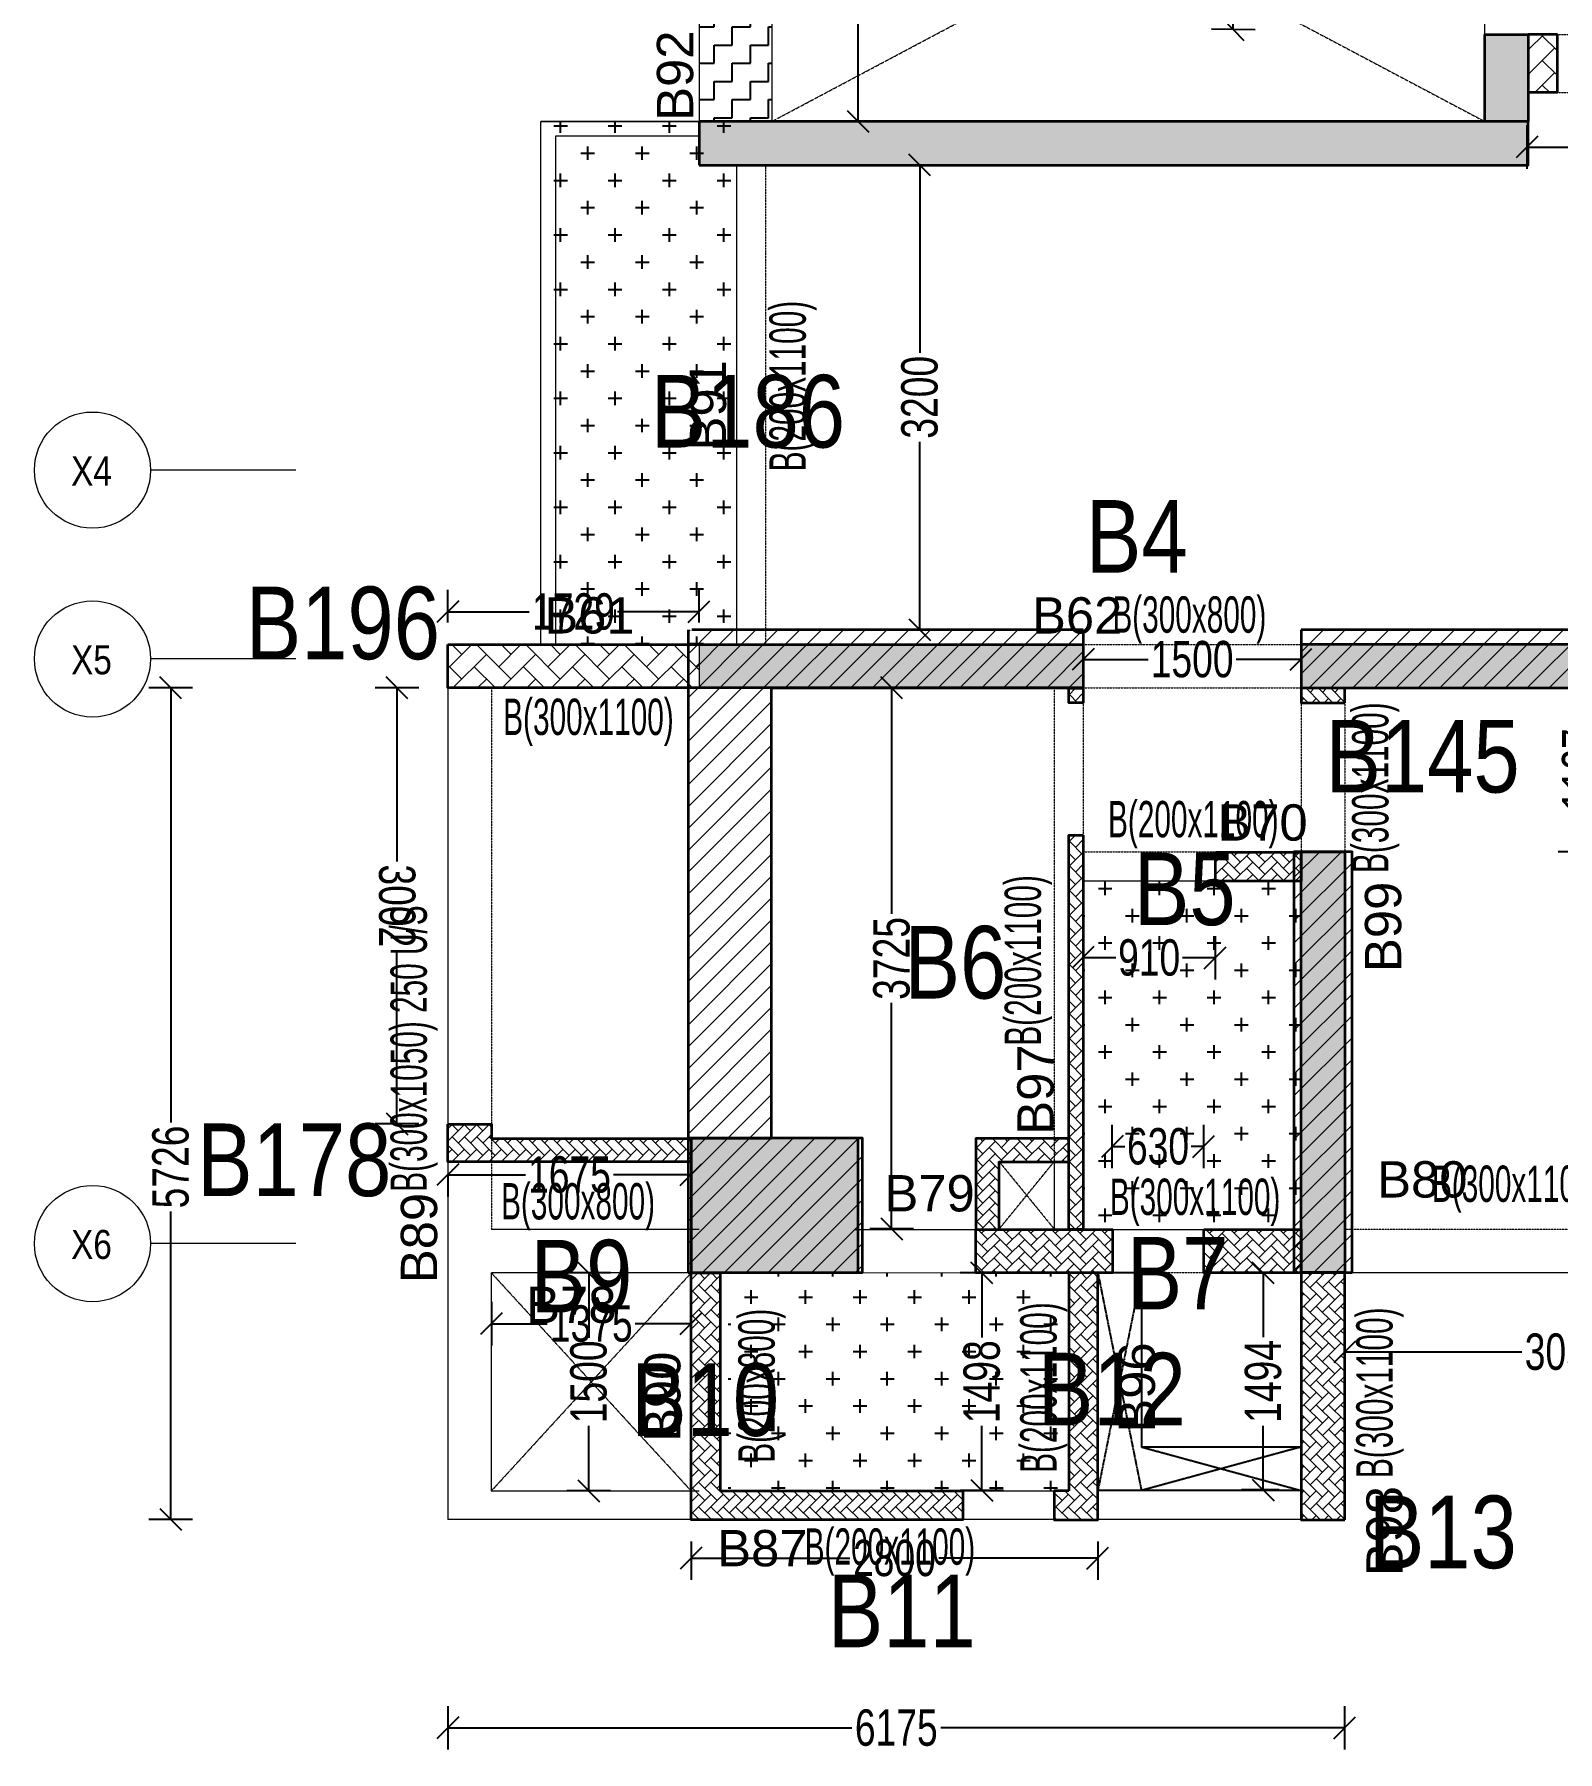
# Model space of a CAD drawing. Header units: millimetres. Extents: x 35 to 69480, y 49 to 28875.
# Drawn here: x 35 to 10524, y 49 to 11872 of the extents above; entities that cross this region are included whole.
import ezdxf
from ezdxf.enums import TextEntityAlignment as Align

# ---------------------------------------------------------------- set-up
doc = ezdxf.new("R2010")
doc.units = ezdxf.units.MM
doc.linetypes.add('Grid Line', pattern=[2222.5, 1270, -317.5, 317.5, -317.5])
doc.linetypes.add('HIDDEN', pattern=[0.375, 0.25, -0.125])
for name, color, linetype, lineweight in [('A-GRIDS', 8, 'Continuous', 9), ('A-HIDD-ABVE', 8, 'HIDDEN', 20), ('S-BEAM', 7, 'Continuous', 18), ('S-BEAM-IDEN', 2, 'Continuous', 9), ('S-COL HATCH', 9, 'Continuous', 0), ('S-COLS', 5, 'Continuous', 35), ('S-GRIDS', 8, 'Continuous', 9), ('S-WALL', 4, 'Continuous', 18)]:
    doc.layers.add(name, color=color, linetype=linetype, lineweight=lineweight)
for name, color, linetype in [('Abhinav working', 6, 'Continuous'), ('Beam Nos', 7, 'Continuous'), ('CUTOUT', 4, 'Continuous'), ('SUNK SLAB', 8, 'Continuous')]:
    doc.layers.add(name, color=color, linetype=linetype)
doc.styles.add('Arial Narrow', font='ARIALN.TTF', dxfattribs={"height": 400})
doc.styles.add('Dim.s & Anno.(Misc.)', font='ARIALN.TTF')
doc.styles.add('SC-BBS1', font='SansSerif')
doc.styles.add('SOBHA', font='swisscl.ttf')
doc.styles.add('Swis721 LtCn BT', font='swisscl.ttf', dxfattribs={"width": 0.9, "height": 233.355162})
doc.dimstyles.new('S-100', dxfattribs={"dimscale": 100, "dimtxt": 2.5, "dimasz": 1.5, "dimexe": 1.5, "dimexo": 1.5, "dimgap": 0.1, "dimtad": 0, "dimdec": 0, "dimrnd": 0.0005, "dimzin": 0, "dimdsep": 46, "dimtxsty": 'SOBHA', "dimblk": 'OBLIQUE', "dimcen": 0.09, "dimclrd": 8, "dimclre": 8, "dimclrt": 6, "dimadec": 0, "dimazin": 0, "dimtfac": 1, "dimtdec": 0, "dimtofl": 0, "dimtmove": 0, "dimatfit": 3, "dimfxl": 1.5, "dimfxlon": 1, "dimtolj": 1, "dimtzin": 0, "dimlwd": -1, "dimlwe": -1, "dimarcsym": 0})
pattern_1 = [(0, (-31349576.24, 21119803.65), (187.5, 187.5), [93.75, -281.25]), (90, (-31349529.36, 21119756.77), (-187.5, 187.5), [93.75, -281.25])]
pattern_2 = [(45, (-31682274.25, 21473233.52), (-75.1300955, 75.1300955), [])]
pattern_3 = [(315, (-31087328.895, 20696487.89), (84.85281374, -1e-14), [180, -60]), (45, (-31087286.47, 20696445.46), (84.85281374, -2e-14), [180, -60])]

# ---------------------------------------------------------------- blocks, each defined once
blk = doc.blocks.new('A$Cbe320e20')
at = {"layer": 'S-COL HATCH', "transparency": 33554687}
h = blk.add_hatch(color=256, dxfattribs=at)
h.dxf.hatch_style = 1
h.paths.add_polyline_path([(-2086, 2800), (-2385, 2800), (-2385, 2200), (-2086, 2200)])
at = {"layer": 'S-COL HATCH'}
h = blk.add_hatch(dxfattribs=at)
h.set_pattern_fill('AR-HBONE', color=256, scale=30)
h.set_pattern_definition([(45, (-31618808, 20746156.34), (0, 169.7056275), [360, -120]), (135, (-31618723.15, 20746241.2), (1e-14, 169.7056275), [360, -120])])
h.paths.add_polyline_path([(-1885, 2400), (-1885, 2800), (-2085, 2800), (-2085, 2400)])
at = {"layer": 'S-COL HATCH', "transparency": 33554687}
h = blk.add_hatch(color=256, dxfattribs=at)
h.dxf.hatch_style = 1
h.paths.add_polyline_path([(-7796, 2200), (-7796, 1900), (-2086, 1900), (-2086, 2200)])
h = blk.add_hatch(dxfattribs=at)
h.set_pattern_fill('ANSI31', color=256, scale=850)
h.set_pattern_definition(pattern_2)
h.paths.add_polyline_path([(-5150, -1299), (-7296, -1299), (-7296, -1303), (-7871, -1303), (-7871, -4800), (-7296, -4800), (-7296, -1699), (-5150, -1699)])
h = blk.add_hatch(dxfattribs=at)
h.set_pattern_fill('ANSI31', color=256, scale=850)
h.set_pattern_definition(pattern_2)
h.paths.add_polyline_path([(100, -1299), (-3650, -1299), (-3650, -1699), (-300, -1699), (-300, -5724), (100, -5724)])
at = {"layer": 'S-COL HATCH'}
h = blk.add_hatch(dxfattribs=at)
h.set_pattern_fill('AR-HBONE', color=256, scale=30)
h.set_pattern_definition([(45, (-31802317.5, 20729084.55), (0, 169.7056275), [360, -120]), (135, (-31802232.65, 20729169.4), (1e-14, 169.7056275), [360, -120])])
h.paths.add_polyline_path([(-7796, -1400), (-9525, -1400), (-9525, -1700), (-7796, -1700)])
at = {"layer": 'S-COL HATCH', "transparency": 33554687}
h = blk.add_hatch(color=256, dxfattribs=at)
h.dxf.hatch_style = 1
h.paths.add_polyline_path([(-5150, -1400), (-7796, -1400), (-7796, -1700), (-5150, -1700)])
h = blk.add_hatch(color=256, dxfattribs=at)
h.dxf.hatch_style = 1
h.paths.add_polyline_path([(0, -1400), (-3650, -1400), (-3650, -1700), (-300, -1700), (-300, -5725), (0, -5725)])
h = blk.add_hatch(dxfattribs=at)
h.set_pattern_fill('ANSI31', color=256, scale=850)
h.set_pattern_definition(pattern_2)
h.paths.add_polyline_path([(-3300, -2827), (-3696, -2827), (-3696, -5724), (-3300, -5724)])
h = blk.add_hatch(color=256, dxfattribs=at)
h.dxf.hatch_style = 1
h.paths.add_polyline_path([(-3350, -2827), (-3650, -2827), (-3650, -5725), (-3350, -5725)])
h = blk.add_hatch(dxfattribs=at)
h.set_pattern_fill('ANSI31', color=256, scale=850)
h.set_pattern_definition(pattern_2)
h.paths.add_polyline_path([(-7871, -4800), (-7871, -5724), (-6671, -5724), (-6671, -4800)])
h = blk.add_hatch(color=256, dxfattribs=at)
h.dxf.hatch_style = 1
h.paths.add_polyline_path([(-6700, -4800), (-7850, -4800), (-7850, -5725), (-6700, -5725)])
blk.add_line((-7796, -1400), (-7796, -1700), dxfattribs=at)
at = {"layer": 'S-COLS'}
for p, q in [((-1885, 2800), (-2086, 2800)), ((-1885, 2400), (-1885, 2800)), ((-1885, 2400), (-2086, 2400)), ((-5150, -1299), (-5150, -1699)), ((-3650, -1299), (-3650, -1699)), ((0, -1400), (-3650, -1400)), ((-3650, -1400), (-3650, -1700)), ((-3650, -1700), (-300, -1700)), ((-3700, -5724), (-3300, -5724))]:
    blk.add_line(p, q, dxfattribs=at)
at = {"layer": 'S-COLS', "color": 5}
blk.add_lwpolyline([(-2385, 2800), (-2086, 2800), (-2086, 2200), (-2385, 2200)], close=True, dxfattribs=at)
at = {"layer": 'S-COLS'}
for points in [[(-7796, 1900), (-2086, 1900), (-2086, 2200), (-7796, 2200)], [(-7850, -5725), (-6700, -5725), (-6700, -4800), (-7850, -4800)]]:
    blk.add_lwpolyline(points, close=True, dxfattribs=at)
for points in [[(-7871, -1299), (-7871, -4800), (-7296, -4800), (-7296, -1699), (-5150, -1699)], [(-5150, -1299), (-7846, -1299)], [(100, -5724), (100, -1299), (-3650, -1299)], [(-3650, -1699), (-300, -1699), (-300, -5724)], [(-3300, -5724), (-3300, -2827), (-3700, -2827), (-3700, -5724)]]:
    blk.add_lwpolyline(points, dxfattribs=at)
at = {"layer": 'S-COLS', "elevation": 0}
for points in [[(-9525, -1400), (-5150, -1400), (-5150, -1700), (-9525, -1700)], [(-3650, -2827), (-3350, -2827), (-3350, -5725), (-3650, -5725)], [(-7871, -5724), (-6671, -5724), (-6671, -4800), (-7871, -4800)]]:
    blk.add_lwpolyline(points, close=True, dxfattribs=at)
at = {"layer": 'S-WALL', "color": 7}
for p, q in [((-8885, 2200), (-7795, 2200)), ((-8885, -1400), (-8885, 2200)), ((-7795, 2100), (-8785, 2100)), ((-8785, 2100), (-8785, -1400))]:
    blk.add_line(p, q, dxfattribs=at)
blk = doc.blocks.new('A$C71ba3947')
at = {"layer": 'CUTOUT', "color": 8, "linetype": 'HIDDEN'}
for p, q in [((-4750, -5725), (-5050, -7225)), ((-5050, -5725), (-4750, -7225)), ((-4750, -6925), (-3650, -7225)), ((-3650, -6925), (-4750, -7225))]:
    blk.add_line(p, q, dxfattribs=at)
at = {"layer": 'CUTOUT'}
blk.add_lwpolyline([(-5050, -5725), (-4750, -5725), (-4750, -6925), (-3650, -6925), (-3650, -7225), (-5050, -7225), (-5050, -5725)], dxfattribs=at)
blk = doc.blocks.new('Grid - Type 1 Structural-6743905-11TH FLOOR LVL')
at = {"layer": 'A-GRIDS'}
blk.add_circle((0, 0), 4, dxfattribs=at)
blk = doc.blocks.new('A$Cf2260b48')
at = {"layer": 'S-GRIDS', "linetype": 'Grid Line'}
for p, q in [((-10572, -200), (-11572, -200)), ((-10572, -1500), (-11572, -1500)), ((-10572, -5525), (-11572, -5525))]:
    blk.add_line(p, q, dxfattribs=at)
at = {"layer": 'A-GRIDS', "xscale": 99.99999999999991, "yscale": 99.99999999999991, "zscale": 99.99999999999991, "rotation": 89.99999999999982}
for p in [(-11972, -200), (-11972, -1500), (-11972, -5525)]:
    blk.add_blockref('Grid - Type 1 Structural-6743905-11TH FLOOR LVL', p, dxfattribs=at)
at = {"layer": 'A-GRIDS', "lineweight": 18, "char_height": 200, "width": 352.74, "attachment_point": 1, "style": 'Arial Narrow'}
for s, insert in [('X4', (-12119, -106)), ('X5', (-12119, -1406)), ('X6', (-12119, -5431))]:
    blk.add_mtext(s, dxfattribs=dict(at, insert=insert))
blk = doc.blocks.new('_OBLIQUE')
at = {"color": 0, "linetype": 'ByBlock'}
blk.add_line((-0.5, -0.5), (0.5, 0.5), dxfattribs=at)
blk = doc.blocks.new('*D316')
at = {"layer": 'Abhinav working', "color": 8, "transparency": 16777216}
for p, q in [((8480, 13902), (8180, 13908)), ((8330, 13905), (8317, 13212)), ((8290, 11905), (8304, 12599)), ((8440, 11902), (8140, 11908))]:
    blk.add_line(p, q, dxfattribs=at)
at = {"layer": 'Defpoints', "color": 0, "transparency": 16777216}
for p in [(8330, 13905), (9962, 13873, 0), (9922, 11873)]:
    blk.add_point(p, dxfattribs=at)
at = {"layer": 'Abhinav working', "color": 8, "transparency": 16777216, "xscale": 150, "yscale": 150, "zscale": 150}
for p, rotation in [((8330, 13905), 88.85422830364556), ((8290, 11905), 268.8542283036456)]:
    blk.add_blockref('_OBLIQUE', p, dxfattribs=dict(at, rotation=rotation))
at = {"layer": 'Abhinav working', "color": 6, "transparency": 16777216, "insert": (8310, 12905), "char_height": 250, "attachment_point": 5, "rotation": 88.8542, "style": 'SOBHA'}
blk.add_mtext('\\A1;2000', dxfattribs=at)
blk = doc.blocks.new('*D317')
at = {"layer": 'Abhinav working', "color": 8, "transparency": 16777216}
for p, q in [((10312, 11246), (10312, 10946)), ((12007, 11246), (12007, 10946)), ((10312, 11096), (10856, 11096)), ((12007, 11096), (11463, 11096))]:
    blk.add_line(p, q, dxfattribs=at)
at = {"layer": 'Defpoints', "color": 0, "transparency": 16777216}
for p in [(10312, 11473), (12007, 11473), (12007, 11096)]:
    blk.add_point(p, dxfattribs=at)
at = {"layer": 'Abhinav working', "color": 8, "transparency": 16777216, "xscale": 150, "yscale": 150, "zscale": 150, "rotation": 180}
blk.add_blockref('_OBLIQUE', (10312, 11096), dxfattribs=at)
at = {"layer": 'Abhinav working', "color": 8, "transparency": 16777216, "xscale": 150, "yscale": 150, "zscale": 150}
blk.add_blockref('_OBLIQUE', (12007, 11096), dxfattribs=at)
at = {"layer": 'Abhinav working', "color": 6, "transparency": 16777216, "insert": (11160, 11096), "char_height": 250, "attachment_point": 5, "style": 'SOBHA'}
blk.add_mtext('\\A1;1696', dxfattribs=at)
blk = doc.blocks.new('*D318')
at = {"layer": 'Abhinav working', "color": 8, "transparency": 16777216}
for p, q in [((10528, 7373), (10828, 7373)), ((10678, 7373), (10678, 7112)), ((10678, 6245), (10678, 6506)), ((10528, 6245), (10828, 6245))]:
    blk.add_line(p, q, dxfattribs=at)
at = {"layer": 'Defpoints', "color": 0, "transparency": 16777216}
for p in [(9107, 7373), (9107, 6245), (10678, 6245)]:
    blk.add_point(p, dxfattribs=at)
at = {"layer": 'Abhinav working', "color": 8, "transparency": 16777216, "xscale": 150, "yscale": 150, "zscale": 150}
for p, rotation in [((10678, 7373), 90), ((10678, 6245), 270)]:
    blk.add_blockref('_OBLIQUE', p, dxfattribs=dict(at, rotation=rotation))
at = {"layer": 'Abhinav working', "color": 6, "transparency": 16777216, "insert": (10678, 6809), "char_height": 250, "attachment_point": 5, "rotation": 90, "style": 'SOBHA'}
blk.add_mtext('\\A1;1127', dxfattribs=at)
blk = doc.blocks.new('*D336')
at = {"layer": 'Abhinav working', "color": 8, "transparency": 16777216}
for p, q in [((5981, 10973), (6281, 10973)), ((6131, 10973), (6131, 9680)), ((6131, 7773), (6131, 9066)), ((5981, 7773), (6281, 7773))]:
    blk.add_line(p, q, dxfattribs=at)
at = {"layer": 'Defpoints', "color": 0, "transparency": 16777216}
for p in [(5112, 10973, 0), (6131, 10973), (5112, 7773)]:
    blk.add_point(p, dxfattribs=at)
at = {"layer": 'Abhinav working', "color": 8, "transparency": 16777216, "xscale": 150, "yscale": 150, "zscale": 150}
for p, rotation in [((6131, 10973), 90), ((6131, 7773), 270)]:
    blk.add_blockref('_OBLIQUE', p, dxfattribs=dict(at, rotation=rotation))
at = {"layer": 'Abhinav working', "color": 6, "transparency": 16777216, "insert": (6131, 9373), "char_height": 250, "attachment_point": 5, "rotation": 90, "style": 'SOBHA'}
blk.add_mtext('\\A1;3200', dxfattribs=at)
blk = doc.blocks.new('*D264')
at = {"layer": 'Abhinav working', "color": 8, "transparency": 16777216}
for p, q in [((5557, 13873), (5857, 13873)), ((5707, 13873), (5707, 12879)), ((5707, 11273), (5707, 12266)), ((5557, 11273), (5857, 11273))]:
    blk.add_line(p, q, dxfattribs=at)
at = {"layer": 'Defpoints', "color": 0, "transparency": 16777216}
for p in [(4612, 13873), (4612, 11273), (5707, 11273)]:
    blk.add_point(p, dxfattribs=at)
at = {"layer": 'Abhinav working', "color": 8, "transparency": 16777216, "xscale": 150, "yscale": 150, "zscale": 150}
for p, rotation in [((5707, 13873), 90), ((5707, 11273), 270)]:
    blk.add_blockref('_OBLIQUE', p, dxfattribs=dict(at, rotation=rotation))
at = {"layer": 'Abhinav working', "color": 6, "transparency": 16777216, "insert": (5707, 12573), "char_height": 250, "attachment_point": 5, "rotation": 90, "style": 'SOBHA'}
blk.add_mtext('\\A1;2600', dxfattribs=at)
blk = doc.blocks.new('*D265')
at = {"layer": 'Abhinav working', "color": 8, "transparency": 16777216}
for p, q in [((2882, 7823), (2882, 8047)), ((4612, 7823), (4612, 8047)), ((2882, 7897), (3443, 7897)), ((4612, 7897), (4051, 7897))]:
    blk.add_line(p, q, dxfattribs=at)
at = {"layer": 'Defpoints', "color": 0, "transparency": 16777216}
for p in [(4612, 7897), (2882, 7673), (4612, 7673)]:
    blk.add_point(p, dxfattribs=at)
at = {"layer": 'Abhinav working', "color": 8, "transparency": 16777216, "xscale": 150, "yscale": 150, "zscale": 150, "rotation": 180}
blk.add_blockref('_OBLIQUE', (2882, 7897), dxfattribs=at)
at = {"layer": 'Abhinav working', "color": 8, "transparency": 16777216, "xscale": 150, "yscale": 150, "zscale": 150}
blk.add_blockref('_OBLIQUE', (4612, 7897), dxfattribs=at)
at = {"layer": 'Abhinav working', "color": 6, "transparency": 16777216, "insert": (3747, 7897), "char_height": 250, "attachment_point": 5, "style": 'SOBHA'}
blk.add_mtext('\\A1;1729', dxfattribs=at)
blk = doc.blocks.new('*D266')
at = {"layer": 'Abhinav working', "color": 8, "transparency": 16777216}
for p, q in [((1124, 7373), (824, 7373)), ((974, 7373), (974, 4381)), ((974, 1648), (974, 3767)), ((1124, 1648), (824, 1648))]:
    blk.add_line(p, q, dxfattribs=at)
at = {"layer": 'Defpoints', "color": 0, "transparency": 16777216}
for p in [(974, 7373), (2882, 7373), (2882, 1648)]:
    blk.add_point(p, dxfattribs=at)
at = {"layer": 'Abhinav working', "color": 8, "transparency": 16777216, "xscale": 150, "yscale": 150, "zscale": 150}
for p, rotation in [((974, 7373), 90), ((974, 1648), 270)]:
    blk.add_blockref('_OBLIQUE', p, dxfattribs=dict(at, rotation=rotation))
at = {"layer": 'Abhinav working', "color": 6, "transparency": 16777216, "insert": (974, 4074), "char_height": 250, "attachment_point": 5, "rotation": 90, "style": 'SOBHA'}
blk.add_mtext('\\A1;5726', dxfattribs=at)
blk = doc.blocks.new('*D271')
at = {"layer": 'Abhinav working', "color": 8, "transparency": 16777216}
for p, q in [((7257, 7569), (7257, 7419)), ((7257, 7569), (7704, 7569)), ((8757, 7569), (8311, 7569)), ((8757, 7569), (8757, 7419))]:
    blk.add_line(p, q, dxfattribs=at)
at = {"layer": 'Defpoints', "color": 0, "transparency": 16777216}
for p in [(7257, 7672), (8757, 7673), (8757, 7569)]:
    blk.add_point(p, dxfattribs=at)
at = {"layer": 'Abhinav working', "color": 8, "transparency": 16777216, "xscale": 150, "yscale": 150, "zscale": 150}
for p, rotation in [((7257, 7569), 180.0149750288731), ((8757, 7569), 0.0149750288732046)]:
    blk.add_blockref('_OBLIQUE', p, dxfattribs=dict(at, rotation=rotation))
at = {"layer": 'Abhinav working', "color": 6, "transparency": 16777216, "insert": (8007, 7569), "char_height": 250, "attachment_point": 5, "rotation": 0.015, "style": 'SOBHA'}
blk.add_mtext('\\A1;1500', dxfattribs=at)
blk = doc.blocks.new('*D272')
at = {"layer": 'Abhinav working', "color": 8, "transparency": 16777216}
for p, q in [((7256, 5667), (7255, 5367)), ((8166, 5664), (8165, 5364)), ((7256, 5517), (7482, 5516)), ((8166, 5514), (7940, 5515))]:
    blk.add_line(p, q, dxfattribs=at)
at = {"layer": 'Defpoints', "color": 0, "transparency": 16777216}
for p in [(7257, 6245), (8167, 6243), (8166, 5514)]:
    blk.add_point(p, dxfattribs=at)
at = {"layer": 'Abhinav working', "color": 8, "transparency": 16777216, "xscale": 150, "yscale": 150, "zscale": 150}
for p, rotation in [((7256, 5517), 179.8621169820279), ((8166, 5514), 359.8621169820279)]:
    blk.add_blockref('_OBLIQUE', p, dxfattribs=dict(at, rotation=rotation))
at = {"layer": 'Abhinav working', "color": 6, "transparency": 16777216, "insert": (7711, 5515), "char_height": 250, "attachment_point": 5, "rotation": 359.8621, "style": 'SOBHA'}
blk.add_mtext('\\A1;910', dxfattribs=at)
blk = doc.blocks.new('*D273')
at = {"layer": 'Abhinav working', "color": 8, "transparency": 16777216}
for p, q in [((6088, 7373), (5788, 7373)), ((5938, 7373), (5938, 5817)), ((5938, 3648), (5938, 5204)), ((6088, 3648), (5788, 3648))]:
    blk.add_line(p, q, dxfattribs=at)
at = {"layer": 'Defpoints', "color": 0, "transparency": 16777216}
for p in [(7057, 7373), (5938, 3648), (7057, 3648)]:
    blk.add_point(p, dxfattribs=at)
at = {"layer": 'Abhinav working', "color": 8, "transparency": 16777216, "xscale": 150, "yscale": 150, "zscale": 150}
for p, rotation in [((5938, 7373), 90), ((5938, 3648), 270)]:
    blk.add_blockref('_OBLIQUE', p, dxfattribs=dict(at, rotation=rotation))
at = {"layer": 'Abhinav working', "color": 6, "transparency": 16777216, "insert": (5938, 5510), "char_height": 250, "attachment_point": 5, "rotation": 90, "style": 'SOBHA'}
blk.add_mtext('\\A1;3725', dxfattribs=at)
blk = doc.blocks.new('*D274')
at = {"layer": 'Abhinav working', "color": 8, "transparency": 16777216}
for p, q in [((7457, 4065), (7457, 4365)), ((8087, 4065), (8087, 4365)), ((7457, 4215), (7544, 4215)), ((8087, 4215), (8001, 4215))]:
    blk.add_line(p, q, dxfattribs=at)
at = {"layer": 'Defpoints', "color": 0, "transparency": 16777216}
for p in [(8087, 4215), (7457, 3645), (8087, 3645)]:
    blk.add_point(p, dxfattribs=at)
at = {"layer": 'Abhinav working', "color": 8, "transparency": 16777216, "xscale": 150, "yscale": 150, "zscale": 150, "rotation": 180}
blk.add_blockref('_OBLIQUE', (7457, 4215), dxfattribs=at)
at = {"layer": 'Abhinav working', "color": 8, "transparency": 16777216, "xscale": 150, "yscale": 150, "zscale": 150}
blk.add_blockref('_OBLIQUE', (8087, 4215), dxfattribs=at)
at = {"layer": 'Abhinav working', "color": 6, "transparency": 16777216, "insert": (7772, 4215), "char_height": 250, "attachment_point": 5, "style": 'SOBHA'}
blk.add_mtext('\\A1;630', dxfattribs=at)
blk = doc.blocks.new('*D275')
at = {"layer": 'Abhinav working', "color": 8, "transparency": 16777216}
for p, q in [((9057, 2951), (9057, 2651)), ((12107, 2951), (12107, 2651)), ((9057, 2801), (10276, 2801)), ((12107, 2801), (10889, 2801))]:
    blk.add_line(p, q, dxfattribs=at)
at = {"layer": 'Defpoints', "color": 0, "transparency": 16777216}
for p in [(9057, 3348), (12107, 3348), (12107, 2801)]:
    blk.add_point(p, dxfattribs=at)
at = {"layer": 'Abhinav working', "color": 8, "transparency": 16777216, "xscale": 150, "yscale": 150, "zscale": 150, "rotation": 180}
blk.add_blockref('_OBLIQUE', (9057, 2801), dxfattribs=at)
at = {"layer": 'Abhinav working', "color": 8, "transparency": 16777216, "xscale": 150, "yscale": 150, "zscale": 150}
blk.add_blockref('_OBLIQUE', (12107, 2801), dxfattribs=at)
at = {"layer": 'Abhinav working', "color": 6, "transparency": 16777216, "insert": (10582, 2801), "char_height": 250, "attachment_point": 5, "style": 'SOBHA'}
blk.add_mtext('\\A1;3050', dxfattribs=at)
blk = doc.blocks.new('*D276')
at = {"layer": 'Abhinav working', "color": 8, "transparency": 16777216}
for p, q in [((3182, 3145), (3182, 2845)), ((4557, 3145), (4557, 2845)), ((3182, 2995), (3566, 2995)), ((4557, 2995), (4173, 2995))]:
    blk.add_line(p, q, dxfattribs=at)
at = {"layer": 'Defpoints', "color": 0, "transparency": 16777216}
for p in [(3182, 3645), (4557, 3645), (4557, 2995)]:
    blk.add_point(p, dxfattribs=at)
at = {"layer": 'Abhinav working', "color": 8, "transparency": 16777216, "xscale": 150, "yscale": 150, "zscale": 150, "rotation": 180}
blk.add_blockref('_OBLIQUE', (3182, 2995), dxfattribs=at)
at = {"layer": 'Abhinav working', "color": 8, "transparency": 16777216, "xscale": 150, "yscale": 150, "zscale": 150}
blk.add_blockref('_OBLIQUE', (4557, 2995), dxfattribs=at)
at = {"layer": 'Abhinav working', "color": 6, "transparency": 16777216, "insert": (3870, 2995), "char_height": 250, "attachment_point": 5, "style": 'SOBHA'}
blk.add_mtext('\\A1;1375', dxfattribs=at)
blk = doc.blocks.new('*D277')
at = {"layer": 'Abhinav working', "color": 8, "transparency": 16777216}
for p, q in [((4002, 3345), (3702, 3345)), ((3852, 3345), (3852, 2899)), ((3852, 1845), (3852, 2291)), ((4002, 1845), (3702, 1845))]:
    blk.add_line(p, q, dxfattribs=at)
at = {"layer": 'Defpoints', "color": 0, "transparency": 16777216}
for p in [(4557, 3345), (3852, 1845), (4557, 1845)]:
    blk.add_point(p, dxfattribs=at)
at = {"layer": 'Abhinav working', "color": 8, "transparency": 16777216, "xscale": 150, "yscale": 150, "zscale": 150}
for p, rotation in [((3852, 3345), 90), ((3852, 1845), 270)]:
    blk.add_blockref('_OBLIQUE', p, dxfattribs=dict(at, rotation=rotation))
at = {"layer": 'Abhinav working', "color": 6, "transparency": 16777216, "insert": (3852, 2595), "char_height": 250, "attachment_point": 5, "rotation": 90, "style": 'SOBHA'}
blk.add_mtext('\\A1;1500', dxfattribs=at)
blk = doc.blocks.new('*D278')
at = {"layer": 'Abhinav working', "color": 8, "transparency": 16777216}
for p, q in [((2882, 363), (2882, 63)), ((9057, 363), (9057, 63)), ((2882, 213), (5663, 213)), ((9057, 213), (6277, 213))]:
    blk.add_line(p, q, dxfattribs=at)
at = {"layer": 'Defpoints', "color": 0, "transparency": 16777216}
for p in [(2882, 1648), (9057, 1648), (9057, 213)]:
    blk.add_point(p, dxfattribs=at)
at = {"layer": 'Abhinav working', "color": 8, "transparency": 16777216, "xscale": 150, "yscale": 150, "zscale": 150, "rotation": 180}
blk.add_blockref('_OBLIQUE', (2882, 213), dxfattribs=at)
at = {"layer": 'Abhinav working', "color": 8, "transparency": 16777216, "xscale": 150, "yscale": 150, "zscale": 150}
blk.add_blockref('_OBLIQUE', (9057, 213), dxfattribs=at)
at = {"layer": 'Abhinav working', "color": 6, "transparency": 16777216, "insert": (5970, 213), "char_height": 250, "attachment_point": 5, "style": 'SOBHA'}
blk.add_mtext('\\A1;6175', dxfattribs=at)
blk = doc.blocks.new('*D279')
at = {"layer": 'Abhinav working', "color": 8, "transparency": 16777216}
for p, q in [((6709, 3345), (6409, 3345)), ((6559, 3345), (6559, 2900)), ((6559, 1848), (6559, 2293)), ((6709, 1848), (6409, 1848))]:
    blk.add_line(p, q, dxfattribs=at)
at = {"layer": 'Defpoints', "color": 0, "transparency": 16777216}
for p in [(7157, 3345), (6559, 1848), (7157, 1848)]:
    blk.add_point(p, dxfattribs=at)
at = {"layer": 'Abhinav working', "color": 8, "transparency": 16777216, "xscale": 150, "yscale": 150, "zscale": 150}
for p, rotation in [((6559, 3345), 89.99842420809414), ((6559, 1848), 269.9984242080942)]:
    blk.add_blockref('_OBLIQUE', p, dxfattribs=dict(at, rotation=rotation))
at = {"layer": 'Abhinav working', "color": 6, "transparency": 16777216, "insert": (6559, 2596), "char_height": 250, "attachment_point": 5, "rotation": 89.9984, "style": 'SOBHA'}
blk.add_mtext('\\A1;1498', dxfattribs=at)
blk = doc.blocks.new('*D280')
at = {"layer": 'Abhinav working', "color": 8, "transparency": 16777216}
for p, q in [((8607, 3345), (8346, 3345)), ((8496, 3345), (8496, 2903)), ((8496, 1851), (8496, 2293)), ((8607, 1851), (8346, 1851))]:
    blk.add_line(p, q, dxfattribs=at)
at = {"layer": 'Defpoints', "color": 0, "transparency": 16777216}
for p in [(8496, 3345), (8757, 3345), (8757, 1851)]:
    blk.add_point(p, dxfattribs=at)
at = {"layer": 'Abhinav working', "color": 8, "transparency": 16777216, "xscale": 150, "yscale": 150, "zscale": 150}
for p, rotation in [((8496, 3345), 90), ((8496, 1851), 270)]:
    blk.add_blockref('_OBLIQUE', p, dxfattribs=dict(at, rotation=rotation))
at = {"layer": 'Abhinav working', "color": 6, "transparency": 16777216, "insert": (8496, 2598), "char_height": 250, "attachment_point": 5, "rotation": 90, "style": 'SOBHA'}
blk.add_mtext('\\A1;1494', dxfattribs=at)
blk = doc.blocks.new('*D296')
at = {"layer": 'Abhinav working', "color": 8, "transparency": 16777216}
for p, q in [((2682, 7373), (2382, 7373)), ((2532, 7373), (2532, 6178)), ((2532, 4371), (2532, 5565)), ((2682, 4371), (2382, 4371))]:
    blk.add_line(p, q, dxfattribs=at)
at = {"layer": 'Defpoints', "color": 0, "transparency": 16777216}
for p in [(2882, 7373), (2532, 4371), (2882, 4371)]:
    blk.add_point(p, dxfattribs=at)
at = {"layer": 'Abhinav working', "color": 8, "transparency": 16777216, "xscale": 150, "yscale": 150, "zscale": 150}
for p, rotation in [((2532, 7373), 90.00077829078042), ((2532, 4371), 270.0007782907804)]:
    blk.add_blockref('_OBLIQUE', p, dxfattribs=dict(at, rotation=rotation))
at = {"layer": 'Abhinav working', "color": 6, "transparency": 16777216, "insert": (2532, 5872), "char_height": 250, "attachment_point": 5, "rotation": 270.0008, "style": 'SOBHA'}
blk.add_mtext('\\A1;3002', dxfattribs=at)
blk = doc.blocks.new('*D297')
at = {"layer": 'Abhinav working', "color": 8, "transparency": 16777216}
for p, q in [((2882, 4021), (2882, 3871)), ((2882, 4021), (3416, 4021)), ((4557, 4021), (4023, 4021)), ((4557, 4021), (4557, 3871))]:
    blk.add_line(p, q, dxfattribs=at)
at = {"layer": 'Defpoints', "color": 0, "transparency": 16777216}
for p in [(2882, 4111), (4557, 4111), (4557, 4021)]:
    blk.add_point(p, dxfattribs=at)
at = {"layer": 'Abhinav working', "color": 8, "transparency": 16777216, "xscale": 150, "yscale": 150, "zscale": 150, "rotation": 180}
blk.add_blockref('_OBLIQUE', (2882, 4021), dxfattribs=at)
at = {"layer": 'Abhinav working', "color": 8, "transparency": 16777216, "xscale": 150, "yscale": 150, "zscale": 150}
blk.add_blockref('_OBLIQUE', (4557, 4021), dxfattribs=at)
at = {"layer": 'Abhinav working', "color": 6, "transparency": 16777216, "insert": (3720, 4021), "char_height": 250, "attachment_point": 5, "style": 'SOBHA'}
blk.add_mtext('\\A1;1675', dxfattribs=at)
blk = doc.blocks.new('*D298')
at = {"layer": 'Abhinav working', "color": 8, "transparency": 16777216}
for p, q in [((4557, 1495), (4557, 1231)), ((7357, 1495), (7357, 1231)), ((4557, 1381), (5651, 1381)), ((7357, 1381), (6264, 1381))]:
    blk.add_line(p, q, dxfattribs=at)
at = {"layer": 'Defpoints', "color": 0, "transparency": 16777216}
for p in [(4557, 1645), (7357, 1645), (7357, 1381)]:
    blk.add_point(p, dxfattribs=at)
at = {"layer": 'Abhinav working', "color": 8, "transparency": 16777216, "xscale": 150, "yscale": 150, "zscale": 150, "rotation": 180}
blk.add_blockref('_OBLIQUE', (4557, 1381), dxfattribs=at)
at = {"layer": 'Abhinav working', "color": 8, "transparency": 16777216, "xscale": 150, "yscale": 150, "zscale": 150}
blk.add_blockref('_OBLIQUE', (7357, 1381), dxfattribs=at)
at = {"layer": 'Abhinav working', "color": 6, "transparency": 16777216, "insert": (5957, 1381), "char_height": 250, "attachment_point": 5, "style": 'SOBHA'}
blk.add_mtext('\\A1;2800', dxfattribs=at)

msp = doc.modelspace()

# ---------------------------------------------------------------- hatches: boundary and pattern name
at = {"layer": 'S-COL HATCH'}
h = msp.add_hatch(dxfattribs=at)
h.set_pattern_fill('AR-HBONE', color=256, scale=15, angle=-90)
h.set_pattern_definition([(315, (21109122.88, 31373847.847), (84.85281374, -2e-14), [180, -60]), (45, (21109165.305, 31373805.42), (84.85281374, -2e-14), [180, -60])])
h.paths.add_polyline_path([(7157.7, 7369.6), (7157.7, 7269.6), (7257.7, 7269.6), (7257.7, 7369.6)])
h = msp.add_hatch(dxfattribs=at)
h.set_pattern_fill('AR-HBONE', color=256, scale=15, angle=-90)
h.set_pattern_definition([(315, (21110822.92, 31378317.827), (84.85281374, -2e-14), [180, -60]), (45, (21110865.346, 31378275.4), (84.85281374, -2e-14), [180, -60])])
h.paths.add_polyline_path([(9057.8, 7369.6), (8757.8, 7369.6), (8757.8, 7269.6), (9057.8, 7269.6)])
h = msp.add_hatch(dxfattribs=at)
h.set_pattern_fill('AR-HBONE', color=256, scale=15, angle=-90)
h.set_pattern_definition([(315, (21109122.88, 31372837.86), (84.85281374, -2e-14), [180, -60]), (45, (21109165.305, 31372795.43), (84.85281374, -2e-14), [180, -60])])
h.paths.add_polyline_path([(7157.7, 6359.6), (7157.7, 3644.4), (7257.7, 3644.4), (7257.7, 6359.6)])
h = msp.add_hatch(dxfattribs=at)
h.set_pattern_fill('AR-HBONE', color=256, scale=15)
h.set_pattern_definition([(45, (-31358224.944, 21108007.374), (0, 84.85281374), [180, -60]), (135, (-31358182.52, 21108049.8), (7e-15, 84.85281374), [180, -60])])
h.paths.add_polyline_path([(8757.7, 6042.2), (8757.7, 6242.2), (8167.7, 6242.2), (8167.7, 6042.2)])
h = msp.add_hatch(dxfattribs=at)
h.set_pattern_fill('AR-HBONE', color=256, scale=15, angle=-90)
h.set_pattern_definition(pattern_3)
h.paths.add_polyline_path([(2882.7, 4369.6), (3082.7, 4369.6), (3182.7, 4369.6), (3182.7, 4269.6), (4557.7, 4269.6), (4557.7, 4109.6), (2882.7, 4109.6)])
h = msp.add_hatch(dxfattribs=at)
h.set_pattern_fill('AR-HBONE', color=256, scale=15)
h.set_pattern_definition([(45, (-31097463.21, 20626666.124), (0, 84.85281374), [180, -60]), (135, (-31097420.786, 20626708.55), (7e-15, 84.85281374), [180, -60])])
h.paths.add_polyline_path([(7157.7, 4269.2), (6517.7, 4269.2), (6517.7, 3644.4), (6677.7, 3644.4), (6677.7, 4109.6), (7157.7, 4109.6)])
h = msp.add_hatch(dxfattribs=at)
h.set_pattern_fill('AR-HBONE', color=256, scale=15)
h.set_pattern_definition([(45, (-31359624.95, 21105409.564), (0, 84.85281374), [180, -60]), (135, (-31359582.523, 21105451.99), (7e-15, 84.85281374), [180, -60])])
h.paths.add_polyline_path([(7457.7, 3344.4), (7457.7, 3644.4), (6517.7, 3644.4), (6517.7, 3344.4)])
h = msp.add_hatch(dxfattribs=at)
h.set_pattern_fill('AR-HBONE', color=256, scale=15)
h.set_pattern_definition([(45, (-31358224.944, 21105409.564), (0, 84.85281374), [180, -60]), (135, (-31358182.52, 21105451.99), (7e-15, 84.85281374), [180, -60])])
h.paths.add_polyline_path([(8757.7, 3344.4), (8757.7, 3644.4), (8087.7, 3644.4), (8087.7, 3344.4)])
h = msp.add_hatch(dxfattribs=at)
h.set_pattern_fill('AR-HBONE', color=256, scale=15, angle=-90)
h.set_pattern_definition(pattern_3)
edge = h.paths.add_edge_path()
edge.add_line((4757.7, 3344.4), (4757.7, 1844.4))
edge.add_line((4757.7, 1844.4), (6427.7, 1844.4))
edge.add_line((6427.7, 1844.4), (6427.7, 1644.4))
edge.add_line((6427.7, 1644.4), (4557.7, 1644.4))
edge.add_line((4557.7, 1644.4), (4557.7, 3344.4))
edge.add_line((4557.7, 3344.4), (4757.7, 3344.4))
h = msp.add_hatch(dxfattribs=at)
h.set_pattern_fill('AR-HBONE', color=256, scale=15, angle=-90)
h.set_pattern_definition(pattern_3)
h.paths.add_polyline_path([(7157.7, 1844.4), (7057.7, 1844), (7057.7, 1644), (7357.7, 1644.4), (7357.7, 3344.4), (7157.7, 3344.4)])
h = msp.add_hatch(dxfattribs=at)
h.set_pattern_fill('AR-HBONE', color=256, scale=15, angle=-90)
h.set_pattern_definition([(315, (21110822.92, 31372692.64), (84.85281374, -2e-14), [180, -60]), (45, (21110865.346, 31372650.21), (84.85281374, -2e-14), [180, -60])])
h.paths.add_polyline_path([(8757.8, 1644.4), (9057.8, 1644.4), (9057.8, 3344.4), (8757.8, 3344.4)])
at = {"layer": 'SUNK SLAB'}
h = msp.add_hatch(dxfattribs=at)
h.set_pattern_fill('ZIGZAG', color=8, scale=1000, style=0)
h.set_pattern_definition([(0, (-31789909.81, 20728922.68), (125, 125), [125, -125]), (90, (-31789784.81, 20728922.68), (-125, 125), [125, -125])])
h.paths.add_polyline_path([(5112.1, 13871.8), (4612.1, 13871.8), (4612.1, 11271.8), (5112.1, 11271.8)])
h = msp.add_hatch(dxfattribs=at)
h.set_pattern_fill('CROSS', color=8, scale=750, style=0)
h.set_pattern_definition(pattern_1)
h.paths.add_polyline_path([(4872.1, 11271.8), (3522, 11271.8), (3522, 7671.8), (4872.1, 7671.8)])
h = msp.add_hatch(dxfattribs=at)
h.set_pattern_fill('CROSS', color=8, scale=750, style=0)
h.set_pattern_definition(pattern_1)
h.paths.add_polyline_path([(8757.7, 6044.4), (7257.7, 6044.4), (7257.7, 3644.4), (8757.7, 3644.4)])
h.paths.add_polyline_path([(7378, 3602.2), (8776.5, 3602.2), (8776.5, 4129.4), (7378, 4129.4)], flags=9)
h = msp.add_hatch(dxfattribs=at)
h.set_pattern_fill('CROSS', color=8, scale=750, style=0)
h.set_pattern_definition(pattern_1)
h.paths.add_polyline_path([(7157.7, 1845.7), (7157.7, 3346.6), (4812, 3344.6), (4812, 1844.2)])
h.paths.add_polyline_path([(5274.3, 1975.5), (5274.3, 3248.7), (4747.1, 3248.7), (4747.1, 1975.5)], flags=9)
h.paths.add_polyline_path([(7215.1, 1968.6), (7215.1, 3241.8), (6687.9, 3241.8), (6687.9, 1968.6)], flags=9)

# ---------------------------------------------------------------- linework, layer by layer
at = {"layer": 'A-HIDD-ABVE', "linetype": 'HIDDEN'}
for p, q in [((5112, 13871.8), (10022.4, 11271.8)), ((5112, 11271.8), (10010.4, 13871.8, 0)), ((6677.7, 4111.8), (7057.7, 3646.6)), ((6677.7, 3646.6), (7057.7, 4111.8)), ((4557.7, 1844.2), (3182.7, 3344.6)), ((3182.7, 1844.2), (4557.7, 3344.6))]:
    msp.add_line(p, q, dxfattribs=at)
at = {"layer": 'S-BEAM'}
for p, q in [((4612, 14771.8), (4612, 11271.8)), ((5112, 14771.8), (5112, 11271.8)), ((10022.4, 11871.8), (10022.4, 13871.8, 0)), ((4872.1, 11271.8), (3522, 11271.8)), ((3522, 7671.8), (3522, 11271.8)), ((4872.1, 7671.8), (4872.1, 10971.8)), ((2882.7, 7371.8), (2882.7, 1646.6)), ((7257.7, 6044.4), (8757.7, 6044.4)), ((7257.7, 6044.4), (7257.7, 3644.4)), ((6677.7, 4111.8), (7057.7, 4111.8)), ((6677.7, 4111.8), (6677.7, 3644.4)), ((7057.7, 4111.8), (7057.7, 3644.4)), ((4612, 3644.4), (3182.7, 3644.4)), ((5682.7, 3644.4), (8757.7, 3644.4)), ((4763.3, 3344.6), (3182.7, 3344.6)), ((3182.7, 1844.2), (3182.7, 3344.6)), ((4557.7, 3344.6), (4557.7, 1844.2)), ((4757.7, 3344.6), (7157.7, 3346.6)), ((4757.7, 3344.6), (4757.7, 1844.2)), ((7157.7, 3346.6), (7157.7, 1846.6)), ((7357.7, 3346.6), (7557.7, 3346.6)), ((7357.7, 3346.6), (7357.7, 1846.6)), ((8338.2, 3346.6), (8757.7, 3346.6)), ((8757.7, 3346.6), (8758.6, 1846.6)), ((9057.7, 3346.6), (12373.3, 3346.6)), ((9057.7, 3346.6), (9057.7, 1646.6)), ((3180.6, 1844.2), (4612, 1844.2)), ((4812, 1844.2), (7157.7, 1845.7)), ((7357.7, 1845.8), (8757.7, 1846.6)), ((9057.7, 1646.6), (2882.7, 1646.6))]:
    msp.add_line(p, q, dxfattribs=at)
at = {"layer": 'S-BEAM', "linetype": 'HIDDEN'}
for p, q in [((10322.1, 11871.8), (13082, 11871.8)), ((10322.1, 11471.8), (12007.7, 11471.8)), ((5072.1, 7671.8), (5072.1, 10971.8)), ((2882.7, 7671.8), (4595.6, 7672.2)), ((7257.7, 7671.4), (8757.7, 7671.8)), ((2882.7, 7372.2), (4609.3, 7372.2)), ((3182.7, 7371.8), (3182.7, 3644.4)), ((7057.7, 7371.8), (7057.7, 4111.8)), ((7257.7, 7371.8), (7257.7, 6244.4)), ((7257.7, 7371.8), (8757.7, 7371.8)), ((8757.7, 7371.8), (8757.7, 6244.4)), ((9057.7, 7371.8), (9057.7, 6244.4)), ((7257.7, 6244.4), (8757.7, 6244.4)), ((9057.7, 3646.6), (12373.3, 3646.6)), ((7557.7, 3346.6), (8407.7, 3346.6))]:
    msp.add_line(p, q, dxfattribs=at)
at = {"layer": 'S-COLS', "elevation": 0}
for points in [[(7257.7, 7369.6), (7257.7, 7269.6), (7157.7, 7269.6), (7157.7, 7369.6)], [(9057.8, 7269.6), (9057.8, 7369.6), (8757.8, 7369.6), (8757.8, 7269.6)], [(7257.7, 6359.6), (7257.7, 3644.4), (7157.7, 3644.4), (7157.7, 6359.6)], [(8167.7, 6242.2), (8757.7, 6242.2), (8757.7, 6042.2), (8167.7, 6042.2)], [(2882.7, 4369.6), (3082.7, 4369.6), (3182.7, 4369.6), (3182.7, 4269.6), (4557.7, 4269.6), (4557.7, 4109.6), (2882.7, 4109.6)], [(6517.7, 3644.4), (7457.7, 3644.4), (7457.7, 3344.4), (6517.7, 3344.4)], [(8087.7, 3644.4), (8757.7, 3644.4), (8757.7, 3344.4), (8087.7, 3344.4)], [(7157.7, 1844.4), (7057.7, 1844), (7057.7, 1644), (7357.7, 1644.4), (7357.7, 3344.4), (7157.7, 3344.4)], [(9057.8, 1644.4), (9057.8, 3344.4), (8757.8, 3344.4), (8757.8, 1644.4)]]:
    msp.add_lwpolyline(points, close=True, dxfattribs=at)
for points in [[(7157.7, 4269.2), (6517.7, 4269.2), (6517.7, 3644.4), (6677.7, 3644.4), (6677.7, 4109.6), (7157.7, 4109.6), (7157.7, 4269.2)], [(4757.7, 3344.4), (4757.7, 1844.4), (6427.7, 1844.4), (6427.7, 1644.4), (4557.7, 1644.4), (4557.7, 3344.4), (4757.7, 3344.4)]]:
    msp.add_lwpolyline(points, dxfattribs=at)

# ---------------------------------------------------------------- block references
at = {"layer": 'Beam Nos'}
msp.add_blockref('A$C71ba3947', (12407.7, 9071.8), dxfattribs=at)
at = {"layer": 'S-COLS'}
msp.add_blockref('A$Cbe320e20', (12407.7, 9071.8), dxfattribs=at)
at = {"layer": 'S-WALL'}
msp.add_blockref('A$Cf2260b48', (12407.7, 9071.8), dxfattribs=at)

# ---------------------------------------------------------------- texts
at = {"layer": 'Abhinav working', "char_height": 500, "attachment_point": 1, "style": 'Dim.s & Anno.(Misc.)'}
for s, insert in [('B186', (4279.8, 9527.3, 0)), ('B4', (7275.3, 8665.4, 0)), ('B196', (1490.9, 8069.8, 0)), ('B145', (8924.9, 7152.3, 0)), ('B5', (7605.7, 6239.3, 0)), ('B6', (6027, 5733.8, 0)), ('B178', (1156.1, 4373.6, 0)), ('B9', (3452.5, 3572.6, 0)), ('B7', (7556.5, 3593, 0)), ('B10', (4144.4, 2722.4, 0)), ('B12', (6944.4, 2794.9, 0)), ('B13', (9223.5, 1811.9, 0)), ('B11', (5498.2, 1267.7, 0))]:
    msp.add_mtext_dynamic_manual_height_columns(s, width=21149.247, gutter_width=5423.5, heights=[0], dxfattribs=dict(at, insert=insert))
at = {"layer": 'Beam Nos', "style": 'SC-BBS1'}
for s, p in [('B92', (4646.7, 11587.3, 0)), ('B91', (4873.1, 9317.9)), ('B99', (9521.6, 5727.2, 0)), ('B97', (7128.1, 4607, 0)), ('B89', (2883.7, 3585.2)), ('B96', (7826.3, 2555.9)), ('B90', (4558.7, 2492.3)), ('B98', (9532.1, 1566.7, 0))]:
    msp.add_text(s, height=250, rotation=90, dxfattribs=at).set_placement(p, align=Align.BOTTOM_CENTER)
for s, p in [('B61', (3857.6, 7671.8)), ('B62', (7215.6, 7671.4)), ('B70', (8491.4, 6245.9)), ('B79', (6199.6, 3693.2)), ('B80', (9592.2, 3788.9)), ('B78', (3732.8, 2924.9)), ('B87', (5048.1, 1250))]:
    msp.add_text(s, height=250, dxfattribs=at).set_placement(p, align=Align.BOTTOM_CENTER)
at = {"layer": 'S-BEAM-IDEN', "style": 'Swis721 LtCn BT', "width": 0.8}
for s, rotation, p in [('B(200x1100)', 90, (5346.7, 8863.3)), ('B(300x800)', 360, (7457.9, 7752.5)), ('B(300x1100)', 90, (9358.2, 6098.4)), ('B(200x1100)', 360, (7428, 6343.8)), ('B(200x1100)', 90, (6966.3, 4909.1)), ('B(300x1050) 250 U/S', 90, (2737.6, 3903.5)), ('B(300x1100) 250 U/S', 360, (9658.1, 3833.9)), ('B(300x800)', 360, (3248.9, 3713.1)), ('B(300x1100)', 360, (7440.5, 3743.8)), ('B(200x800)', 90, (5132.6, 2038)), ('B(200x1100)', 90, (7073.5, 1968.4)), ('B(300x1100)', 90, (9387.2, 1932.6)), ('B(200x1100)', 360, (5339.3, 1336.1))]:
    msp.add_text(s, height=250, rotation=rotation, dxfattribs=at).set_placement(p)
msp.add_text('B(300x1100)', height=250, dxfattribs=at).set_placement((3263.8, 7048.2))

# ---------------------------------------------------------------- dimensions: what is measured, and where the dimension line sits
at = {"layer": 'Abhinav working'}
for p1, p2, distance, picture, middle in [((9921.7, 11872.7, 0), (9961.7, 13872.7, 0), 1631.6, '*D316', (8310.4, 12905.4)), ((5111.7, 7772.7, 0), (5111.7, 10972.7, 0), -1018.9, '*D336', (6130.6, 9372.7, 0))]:
    dim = msp.add_aligned_dim(p1=p1, p2=p2, distance=distance, dimstyle='S-100', dxfattribs=at)
    dim.commit()
    dim.dimension.update_dxf_attribs({"geometry": picture, "text_midpoint": middle})
at = {"layer": 'Abhinav working', "color": 3}
for p1, p2, distance, picture, middle in [((4611.7, 13872.7, 0), (4611.7, 11272.7, 0), 1095.2, '*D264', (5707, 12572.7)), ((7257.3, 7672.4, 0), (8757.3, 7672.7, 0), -103.5, '*D271', (8007.4, 7569.1)), ((2882.3, 7372.7, 0), (2882.4, 4370.6, 0), -350.1, '*D296', (2532.3, 5871.6)), ((7257.4, 6245.4, 0), (8167.4, 6243.2, 0), -728.8, '*D272', (7710.6, 5515.5)), ((4557.4, 3345.3, 0), (4557.4, 1845.1, 0), -705.6, '*D277', (3851.8, 2595.2)), ((7157.4, 3345.4, 0), (7157.3, 1847.5, 0), -598.5, '*D279', (6558.9, 2596.5)), ((9057.4, 3347.5, 0), (12107.3, 3347.5, 0), -546.2, '*D275', (10582.4, 2801.3)), ((4557.4, 1645.4, 0), (7357.4, 1645.4, 0), -264.5, '*D298', (5957.4, 1380.9))]:
    dim = msp.add_aligned_dim(p1=p1, p2=p2, distance=distance, dimstyle='S-100', dxfattribs=at)
    dim.commit()
    dim.dimension.update_dxf_attribs({"geometry": picture, "text_midpoint": middle})
at = {"layer": 'Abhinav working'}
dim = msp.add_linear_dim(base=(12007.3, 11095.9), p1=(10311.7, 11472.7, 0), p2=(12007.3, 11472.7, 0), dimstyle='S-100', dxfattribs=at)
dim.commit()
dim.dimension.update_dxf_attribs({"geometry": '*D317', "text_midpoint": (11159.5, 11095.9)})
at = {"layer": 'Abhinav working', "color": 3}
for base, p1, p2, picture, middle in [((4611.7, 7896.8), (2882.3, 7672.7, 0), (4611.7, 7672.7, 0), '*D265', (3747, 7896.8)), ((8087.4, 4215.1), (7457.4, 3645.4), (8087.4, 3645.4, 0), '*D274', (7772.4, 4215.1)), ((4557.4, 4021), (2882.4, 4110.6, 0), (4557.4, 4110.6, 0), '*D297', (3719.9, 4021)), ((4557.3, 2995.4), (3182.3, 3645.4, 0), (4557.3, 3645.4, 0), '*D276', (3869.8, 2995.4)), ((9057.3, 213), (2882.3, 1647.5, 0), (9057.3, 1647.5, 0), '*D278', (5969.8, 213))]:
    dim = msp.add_linear_dim(base=base, p1=p1, p2=p2, dimstyle='S-100', dxfattribs=at)
    dim.commit()
    dim.dimension.update_dxf_attribs({"geometry": picture, "text_midpoint": middle})
dim = msp.add_linear_dim(base=(973.6, 7373.1), p1=(2882.3, 1647.5, 0), p2=(2882.3, 7373.1, 0), angle=90, dimstyle='S-100', dxfattribs=at)
dim.commit()
dim.dimension.update_dxf_attribs({"geometry": '*D266', "text_midpoint": (973.6, 4074.1), "dimtype": 160})
for base, p1, p2, picture, middle in [((5937.5, 3647.5), (7057.3, 7372.7, 0), (7057.3, 3647.5, 0), '*D273', (5937.5, 5510.1)), ((8495.5, 3345.4), (8757.4, 1851, 0), (8757.4, 3345.4, 0), '*D280', (8495.5, 2598.2))]:
    dim = msp.add_linear_dim(base=base, p1=p1, p2=p2, angle=90, dimstyle='S-100', dxfattribs=at)
    dim.commit()
    dim.dimension.update_dxf_attribs({"geometry": picture, "text_midpoint": middle})
at = {"layer": 'Abhinav working'}
dim = msp.add_linear_dim(base=(10678.1, 6245.3), p1=(9107.4, 7372.7, 0), p2=(9107.4, 6245.3, 0), angle=90, dimstyle='S-100', dxfattribs=at)
dim.commit()
dim.dimension.update_dxf_attribs({"geometry": '*D318', "text_midpoint": (10678.1, 6809)})

doc.saveas('drawing.dxf')
